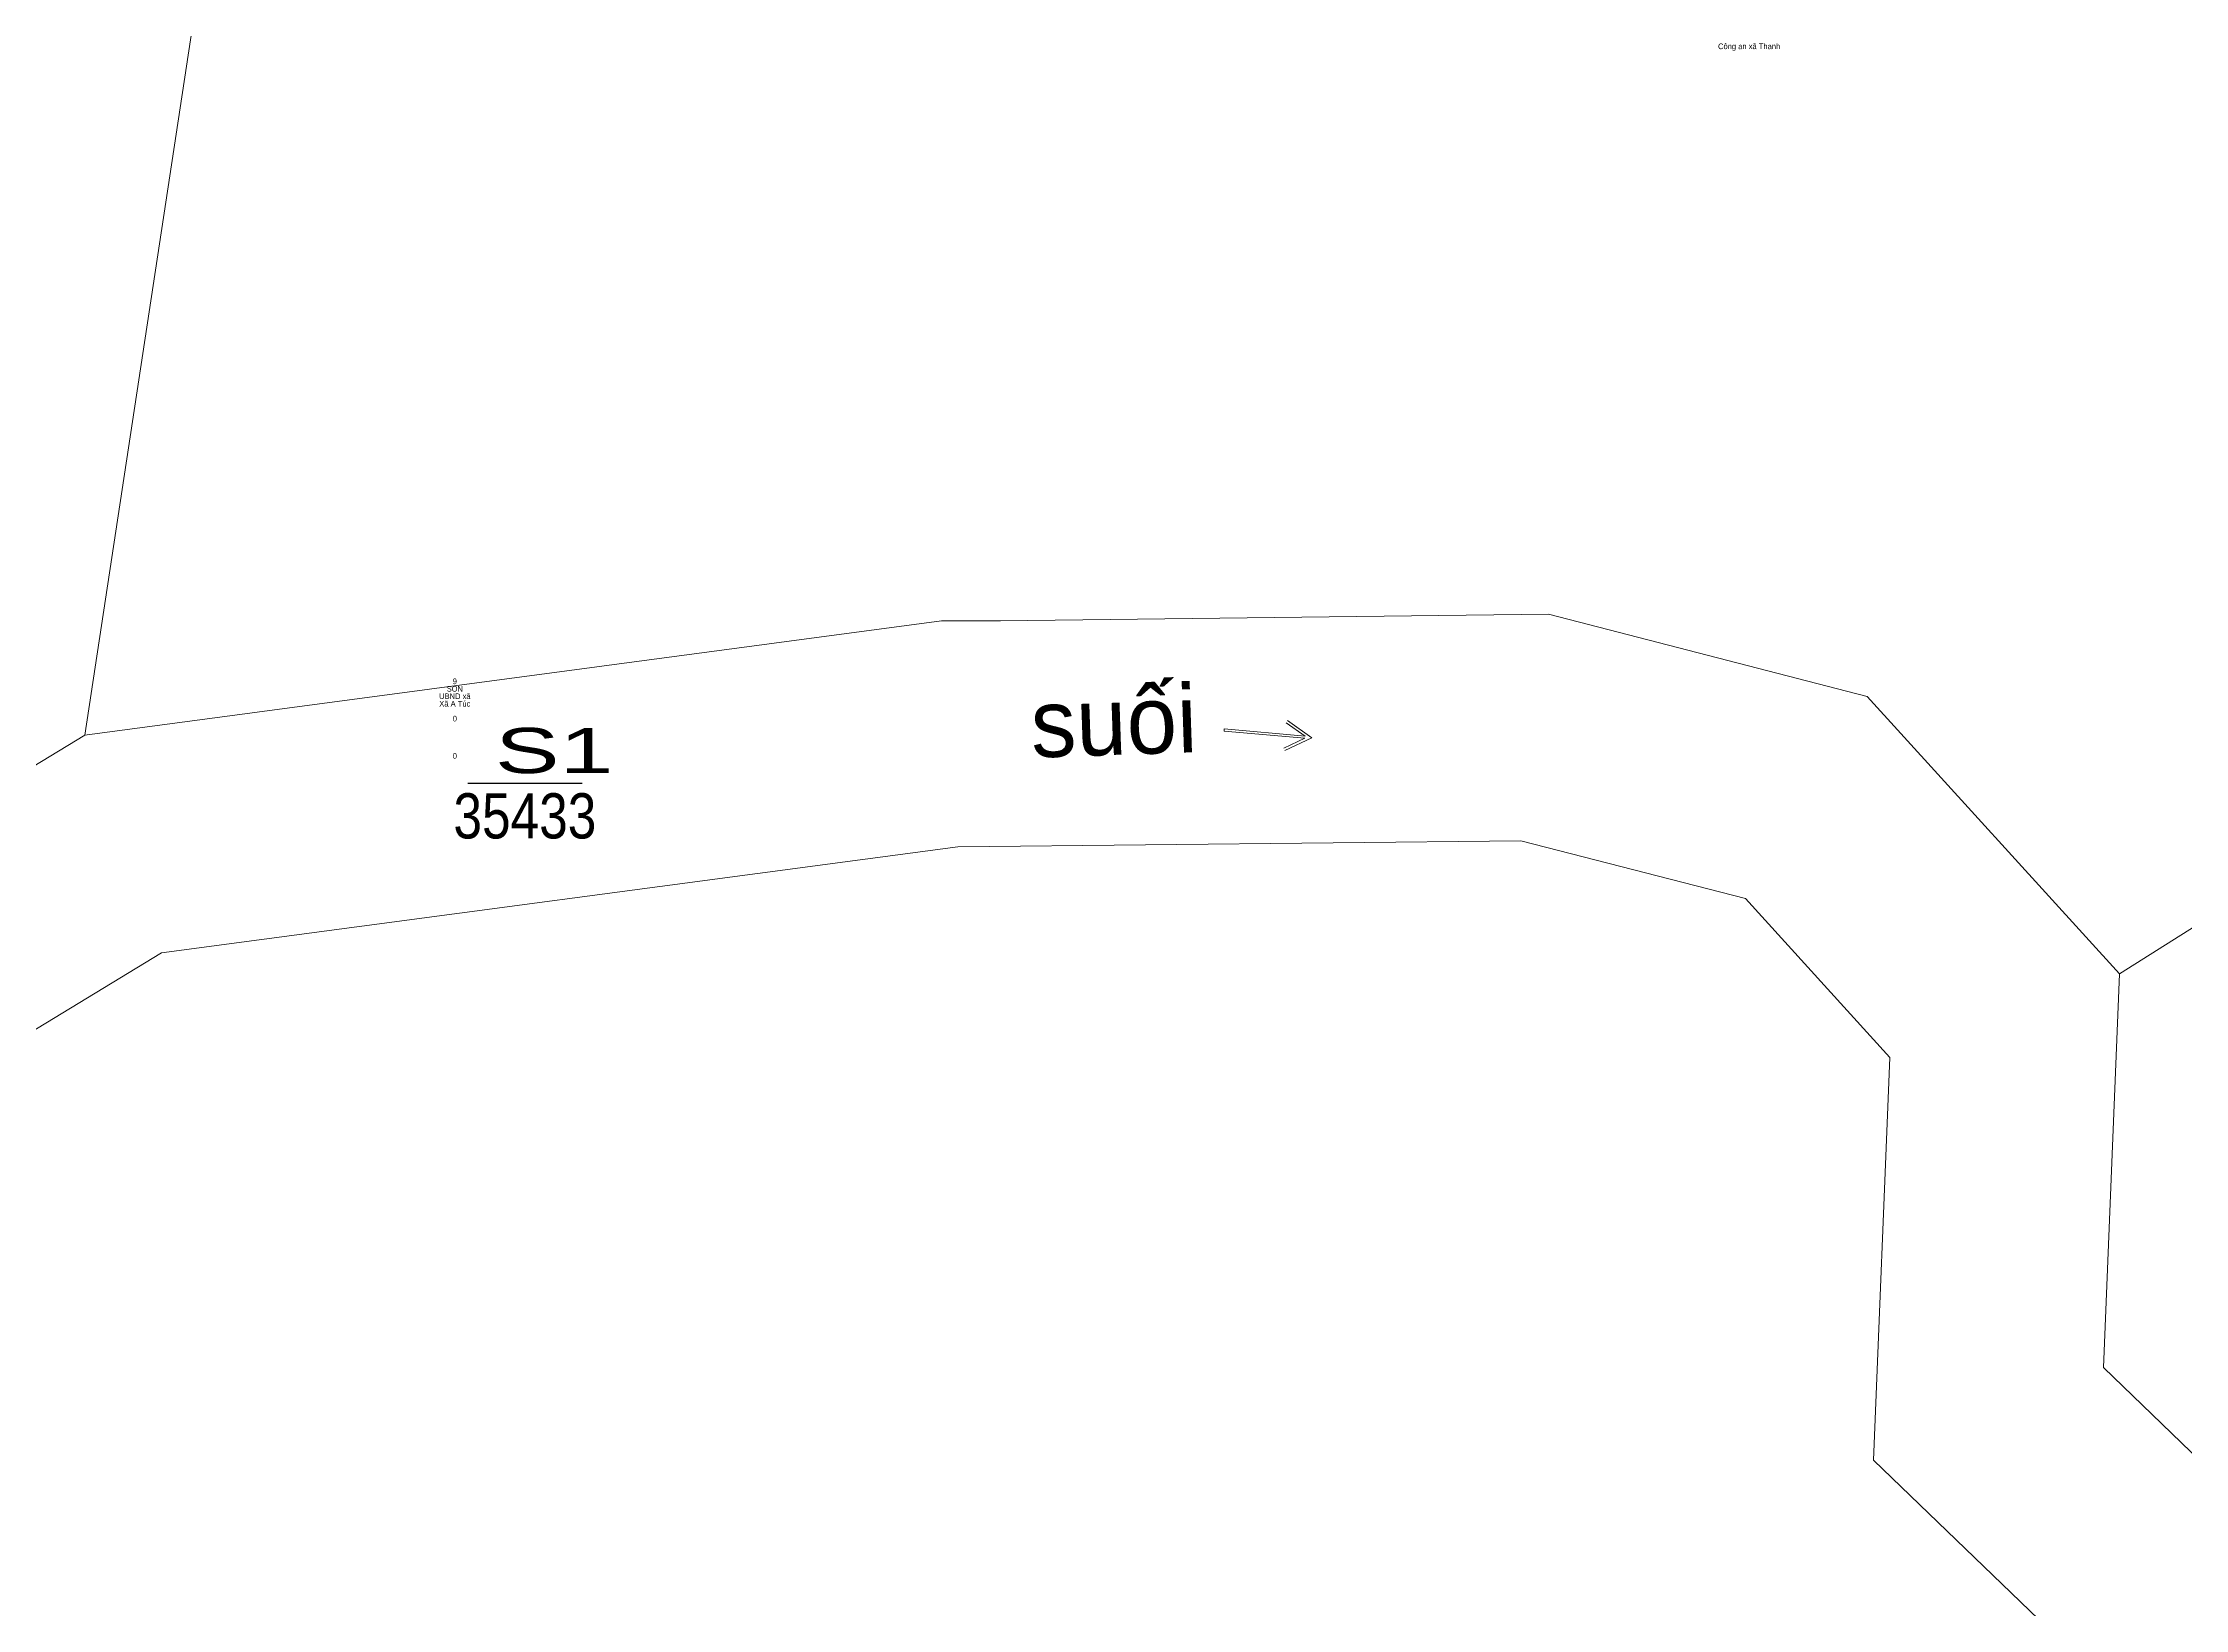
# Model space of a CAD drawing. Header units: metres. Extents: x 546779 to 548236, y 1819438 to 1821293.
# Drawn here: x 547853 to 548042.6, y 1820034.8 to 1820173.4 of the extents above; entities that cross this region are included whole.
import ezdxf
from ezdxf.enums import TextEntityAlignment as Align

# ---------------------------------------------------------------- set-up
doc = ezdxf.new("R2010")
doc.units = ezdxf.units.M
doc.header["$LTSCALE"] = 0.2
for name, color, linetype, lineweight in [('10', 7, 'Continuous', 13), ('13', 7, 'Continuous', 25), ('32', 7, 'Continuous', 13), ('35', 7, 'Continuous', 13)]:
    doc.layers.add(name, color=color, linetype=linetype, lineweight=lineweight)
doc.layers.add('15', color=7, linetype='Continuous')
doc.layers.add('39', color=7, linetype='Continuous')

msp = doc.modelspace()

# ---------------------------------------------------------------- linework, layer by layer
at = {"layer": '10'}
msp.add_line((547871.24, 1820207.74), (547856.71, 1820112.15), dxfattribs=at)
msp.add_lwpolyline([(548036.73, 1820091.04), (548062.76, 1820107.43), (548126.76, 1820119.81), (548120.44, 1820176.87), (548121.17, 1820190.45), (548133.8, 1820229.11), (548132.5, 1820229.76), (548106.52, 1820246.37), (548088.44, 1820256.27), (548063.04, 1820265.41), (548041.84, 1820261.88)], dxfattribs=at)
at = {"layer": '13'}
msp.add_line((547890.59, 1820107.9), (547900.71, 1820107.9), dxfattribs=at)
at = {"layer": '32'}
for points in [[(547856.71, 1820112.15), (547802.34, 1820079.13), (547724.65, 1820053.3), (547679.34, 1820046.89), (547658.41, 1820047.19), (547648.77, 1820051.61), (547604.53, 1820096.74), (547563.59, 1820157.95), (547563.17, 1820184.74), (547610.29, 1820173.91), (547654.07, 1820164.95), (547680.14, 1820170.27), (547701.7, 1820190.59)], [(547856.71, 1820112.15), (547932.52, 1820122.27), (547937.74, 1820122.26), (547986.21, 1820122.84), (548014.41, 1820115.56), (548036.73, 1820091.04)], [(548049.09, 1820015.14), (548014.99, 1820048.03), (548016.42, 1820083.64), (548003.64, 1820097.69), (547983.77, 1820102.81), (547933.95, 1820102.28), (547863.51, 1820092.88), (547810.79, 1820060.86), (547729.27, 1820033.76)], [(548141.6, 1819648.93), (548164.43, 1819695.46), (548159.66, 1819757.13), (548151.24, 1819766.87), (548127.33, 1819767.06), (548094.19, 1819778.63), (548082.2, 1819784.2), (548072.33, 1819803.04), (548083.06, 1819832.35), (548098.53, 1819864.33), (548094.39, 1819887.7), (548100.32, 1819906.46), (548118.68, 1819960.06), (548119.62, 1819985.08), (548084.97, 1820025.5), (548069.9, 1820029.39), (548059.43, 1820032.96), (548035.33, 1820056.2), (548036.73, 1820091.04)]]:
    msp.add_lwpolyline(points, dxfattribs=at)
at = {"layer": '35'}
for p, q in [((547964.67, 1820111.87), (547962.8, 1820111.01)), ((547963.01, 1820113.25), (547964.69, 1820112.05))]:
    msp.add_line(p, q, dxfattribs=at)
for points in [[(547964.69, 1820112.05), (547957.53, 1820112.72), (547957.51, 1820112.5), (547964.67, 1820111.87)], [(547962.89, 1820110.8), (547965.29, 1820111.91), (547963.14, 1820113.43)]]:
    msp.add_lwpolyline(points, dxfattribs=at)

# ---------------------------------------------------------------- texts
at = {"layer": '13'}
for s, width, p in [('S1', 1.6, (547898.24, 1820108.79)), ('35433', 0.85, (547895.65, 1820103.01))]:
    msp.add_text(s, height=4, dxfattribs=dict(at, width=width)).set_placement(p, align=Align.CENTER)
at = {"layer": '15'}
for s, p in [('Công an xã Thanh', (548003.97, 1820172.83)), ('UBND xã', (547889.455, 1820115.34)), ('Xã A Túc', (547889.45, 1820114.68))]:
    msp.add_text(s, height=0.5, dxfattribs=at).set_placement(p, align=Align.CENTER)
for s, width, p in [('SON', 0.95, (547889.45, 1820116)), ('9', 0.9, (547889.455, 1820116.66)), ('0', 0.9, (547889.455, 1820113.36)), ('0', 0.9, (547889.455, 1820110.06))]:
    msp.add_text(s, height=0.5, dxfattribs=dict(at, width=width)).set_placement(p, align=Align.CENTER)
at = {"layer": '39'}
msp.add_text('suối', height=6, rotation=1.901, dxfattribs=at).set_placement((547947.86, 1820110.405), align=Align.CENTER)

doc.saveas('drawing.dxf')
